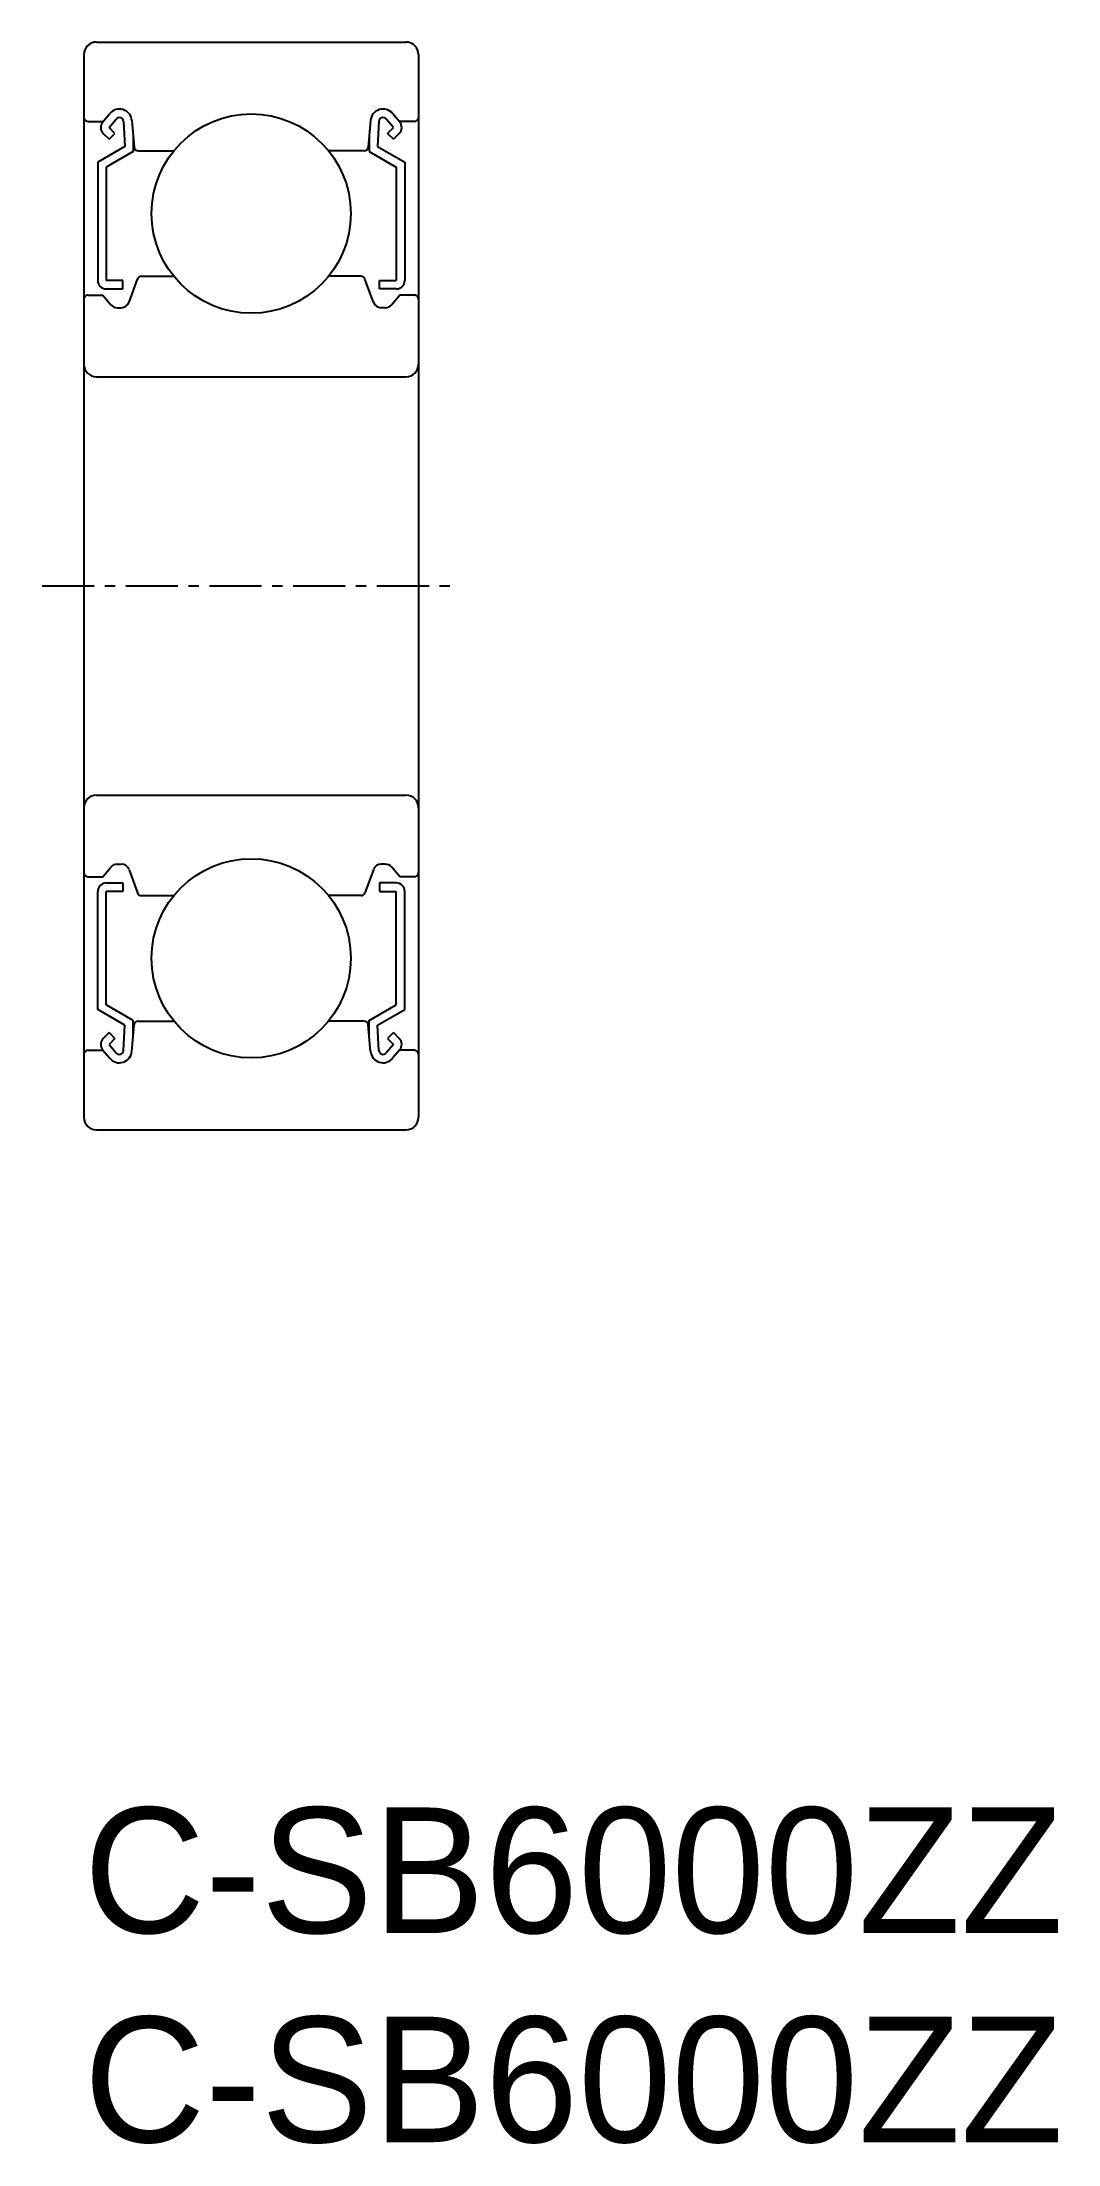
# Model space of a CAD drawing. Extents: x -1 to 23.3, y -8 to 42.2.
import ezdxf

# ---------------------------------------------------------------- set-up
doc = ezdxf.new("R2010")
doc.units = 0
doc.linetypes.add('CENTER', pattern=[2, 1.25, -0.25, 0.25, -0.25])
doc.layers.get('0').update_dxf_attribs({"linetype": 'CONTINUOUS'})
doc.layers.add('CENTER', color=1, linetype='CENTER')

msp = doc.modelspace()

# ---------------------------------------------------------------- linework, layer by layer
for p, q in [((0, 41.897), (0, 16.497)), ((0.3, 42.197), (7.7, 42.197)), ((8, 41.897), (8, 16.497)), ((0.1, 40.297), (0.46, 40.297)), ((0.448, 40.283), (0.619, 40.488)), ((0.602, 40.155), (0.772, 40.357)), ((0.948, 40.298), (0.981, 39.698)), ((1.148, 40.321), (1.203, 39.688)), ((6.852, 40.321), (6.797, 39.688)), ((7.052, 40.298), (7.019, 39.698)), ((7.398, 40.155), (7.228, 40.357)), ((7.552, 40.283), (7.381, 40.488)), ((7.9, 40.297), (7.54, 40.297)), ((0.981, 39.698), (0.331, 39.322)), ((0.602, 39.872), (0.46, 40.013)), ((0.743, 40.014), (0.602, 40.155)), ((0.602, 39.872), (0.743, 40.014)), ((1.181, 39.943), (1.181, 39.582)), ((6.819, 39.943), (6.819, 39.582)), ((7.019, 39.698), (7.669, 39.322)), ((7.257, 40.014), (7.398, 40.155)), ((7.398, 39.872), (7.257, 40.014)), ((7.398, 39.872), (7.54, 40.013)), ((0.331, 39.322), (0.331, 36.497)), ((1.181, 39.582), (0.531, 39.207)), ((0.531, 39.207), (0.531, 36.497)), ((1.303, 39.597), (2.151, 39.597)), ((6.697, 39.597), (5.849, 39.597)), ((6.819, 39.582), (7.469, 39.207)), ((7.469, 39.207), (7.469, 36.497)), ((7.669, 39.322), (7.669, 36.497)), ((0.931, 36.497), (0.531, 36.497)), ((0.531, 36.297), (0.931, 36.297)), ((0.931, 36.297), (0.931, 36.497)), ((1.079, 35.978), (1.28, 36.531)), ((1.374, 36.597), (2.151, 36.597)), ((6.626, 36.597), (5.849, 36.597)), ((6.921, 35.978), (6.72, 36.531)), ((7.069, 36.297), (7.069, 36.497)), ((7.069, 36.497), (7.469, 36.497)), ((7.469, 36.297), (7.069, 36.297)), ((0.1, 36.147), (0.45, 36.147)), ((0.45, 36.147), (0.642, 35.918)), ((0.795, 35.847), (0.891, 35.847)), ((7.205, 35.847), (7.109, 35.847)), ((7.55, 36.147), (7.358, 35.918)), ((7.9, 36.147), (7.55, 36.147)), ((0.3, 34.197), (7.7, 34.197)), ((0.3, 24.197), (7.7, 24.197)), ((0.1, 22.247), (0.45, 22.247)), ((0.45, 22.247), (0.642, 22.475)), ((0.795, 22.547), (0.891, 22.547)), ((1.079, 22.415), (1.28, 21.863)), ((6.921, 22.415), (6.72, 21.863)), ((7.205, 22.547), (7.109, 22.547)), ((7.55, 22.247), (7.358, 22.475)), ((7.9, 22.247), (7.55, 22.247)), ((0.331, 19.072), (0.331, 21.897)), ((0.531, 22.097), (0.931, 22.097)), ((0.531, 19.187), (0.531, 21.897)), ((0.931, 21.897), (0.531, 21.897)), ((0.931, 22.097), (0.931, 21.897)), ((1.374, 21.797), (2.151, 21.797)), ((6.626, 21.797), (5.849, 21.797)), ((7.069, 22.097), (7.069, 21.897)), ((7.469, 22.097), (7.069, 22.097)), ((7.069, 21.897), (7.469, 21.897)), ((7.469, 19.187), (7.469, 21.897)), ((7.669, 19.072), (7.669, 21.897)), ((1.181, 18.812), (0.531, 19.187)), ((6.819, 18.812), (7.469, 19.187)), ((0.981, 18.696), (0.331, 19.072)), ((0.948, 18.096), (0.981, 18.696)), ((1.148, 18.073), (1.203, 18.706)), ((1.181, 18.451), (1.181, 18.812)), ((1.303, 18.797), (2.151, 18.797)), ((6.697, 18.797), (5.849, 18.797)), ((6.852, 18.073), (6.797, 18.706)), ((6.819, 18.451), (6.819, 18.812)), ((7.019, 18.696), (7.669, 19.072)), ((7.052, 18.096), (7.019, 18.696)), ((0.1, 18.097), (0.46, 18.097)), ((0.448, 18.111), (0.619, 17.906)), ((0.602, 18.522), (0.46, 18.38)), ((0.602, 18.522), (0.743, 18.38)), ((0.743, 18.38), (0.602, 18.239)), ((0.602, 18.239), (0.772, 18.037)), ((7.398, 18.239), (7.228, 18.037)), ((7.398, 18.522), (7.257, 18.38)), ((7.257, 18.38), (7.398, 18.239)), ((7.552, 18.111), (7.381, 17.906)), ((7.398, 18.522), (7.54, 18.38)), ((7.9, 18.097), (7.54, 18.097)), ((0.3, 16.197), (7.7, 16.197))]:
    msp.add_line(p, q)
for centre in [(4, 38.097), (4, 20.297)]:
    msp.add_circle(centre, 2.381)
for centre, radius, start, end in [((0.3, 41.897), 0.3, 90, 180), ((7.7, 41.897), 0.3, 0, 90), ((0.1, 40.397), 0.1, 180, 270), ((0.602, 40.155), 0.2, 140.137, 225.002), ((0.849, 40.295), 0.3, 4.9354, 140.137), ((0.849, 40.293), 0.1, 3.1017, 139.9503), ((7.151, 40.295), 0.3, 39.863, 175.0646), ((7.151, 40.293), 0.1, 40.0497, 176.8983), ((7.398, 40.155), 0.2, 314.998, 39.863), ((7.9, 40.397), 0.1, 270, 0), ((1.303, 39.697), 0.1, 184.9354, 270), ((6.697, 39.697), 0.1, 270, 355.0646), ((0.531, 36.497), 0.2, 180, 270), ((1.374, 36.497), 0.1, 90, 159.9916), ((6.626, 36.497), 0.1, 20.0084, 90), ((7.469, 36.497), 0.2, 270, 0), ((0.1, 36.047), 0.1, 90, 180.8103), ((0.795, 36.047), 0.2, 219.9762, 270), ((0.891, 36.047), 0.2, 270, 339.9916), ((7.109, 36.047), 0.2, 200.0084, 270), ((7.205, 36.047), 0.2, 270, 320.0238), ((7.9, 36.047), 0.1, 359.1897, 90), ((0.3, 34.497), 0.3, 180, 270), ((7.7, 34.497), 0.3, 270, 0), ((0.3, 23.897), 0.3, 90, 180), ((7.7, 23.897), 0.3, 0, 90), ((0.1, 22.347), 0.1, 179.1897, 270), ((0.795, 22.347), 0.2, 90, 140.0238), ((0.891, 22.347), 0.2, 20.0084, 90), ((7.109, 22.347), 0.2, 90, 159.9916), ((7.205, 22.347), 0.2, 39.9762, 90), ((7.9, 22.347), 0.1, 270, 0.8103), ((0.531, 21.897), 0.2, 90, 180), ((1.374, 21.897), 0.1, 200.0084, 270), ((6.626, 21.897), 0.1, 270, 339.9916), ((7.469, 21.897), 0.2, 0, 90), ((1.303, 18.697), 0.1, 90, 175.0646), ((6.697, 18.697), 0.1, 4.9354, 90), ((0.1, 17.997), 0.1, 90, 180), ((0.602, 18.239), 0.2, 134.998, 219.863), ((0.849, 18.101), 0.1, 220.0497, 356.8983), ((7.151, 18.101), 0.1, 183.1017, 319.9503), ((7.398, 18.239), 0.2, 320.137, 45.002), ((7.9, 17.997), 0.1, 0, 90), ((0.849, 18.099), 0.3, 219.863, 355.0646), ((7.151, 18.099), 0.3, 184.9354, 320.137), ((0.3, 16.497), 0.3, 180, 270), ((7.7, 16.497), 0.3, 270, 0)]:
    msp.add_arc(centre, radius, start, end)
at = {"layer": 'CENTER', "color": 1, "linetype": 'CENTER'}
msp.add_line((-1, 29.197), (9, 29.197), dxfattribs=at)

# ---------------------------------------------------------------- texts
at = {"color": 7, "linetype": 'CONTINUOUS'}
for p in [(0, -3), (0, -8)]:
    msp.add_text('C-SB6000ZZ', height=3, dxfattribs=at).set_placement(p)

doc.saveas('drawing.dxf')
